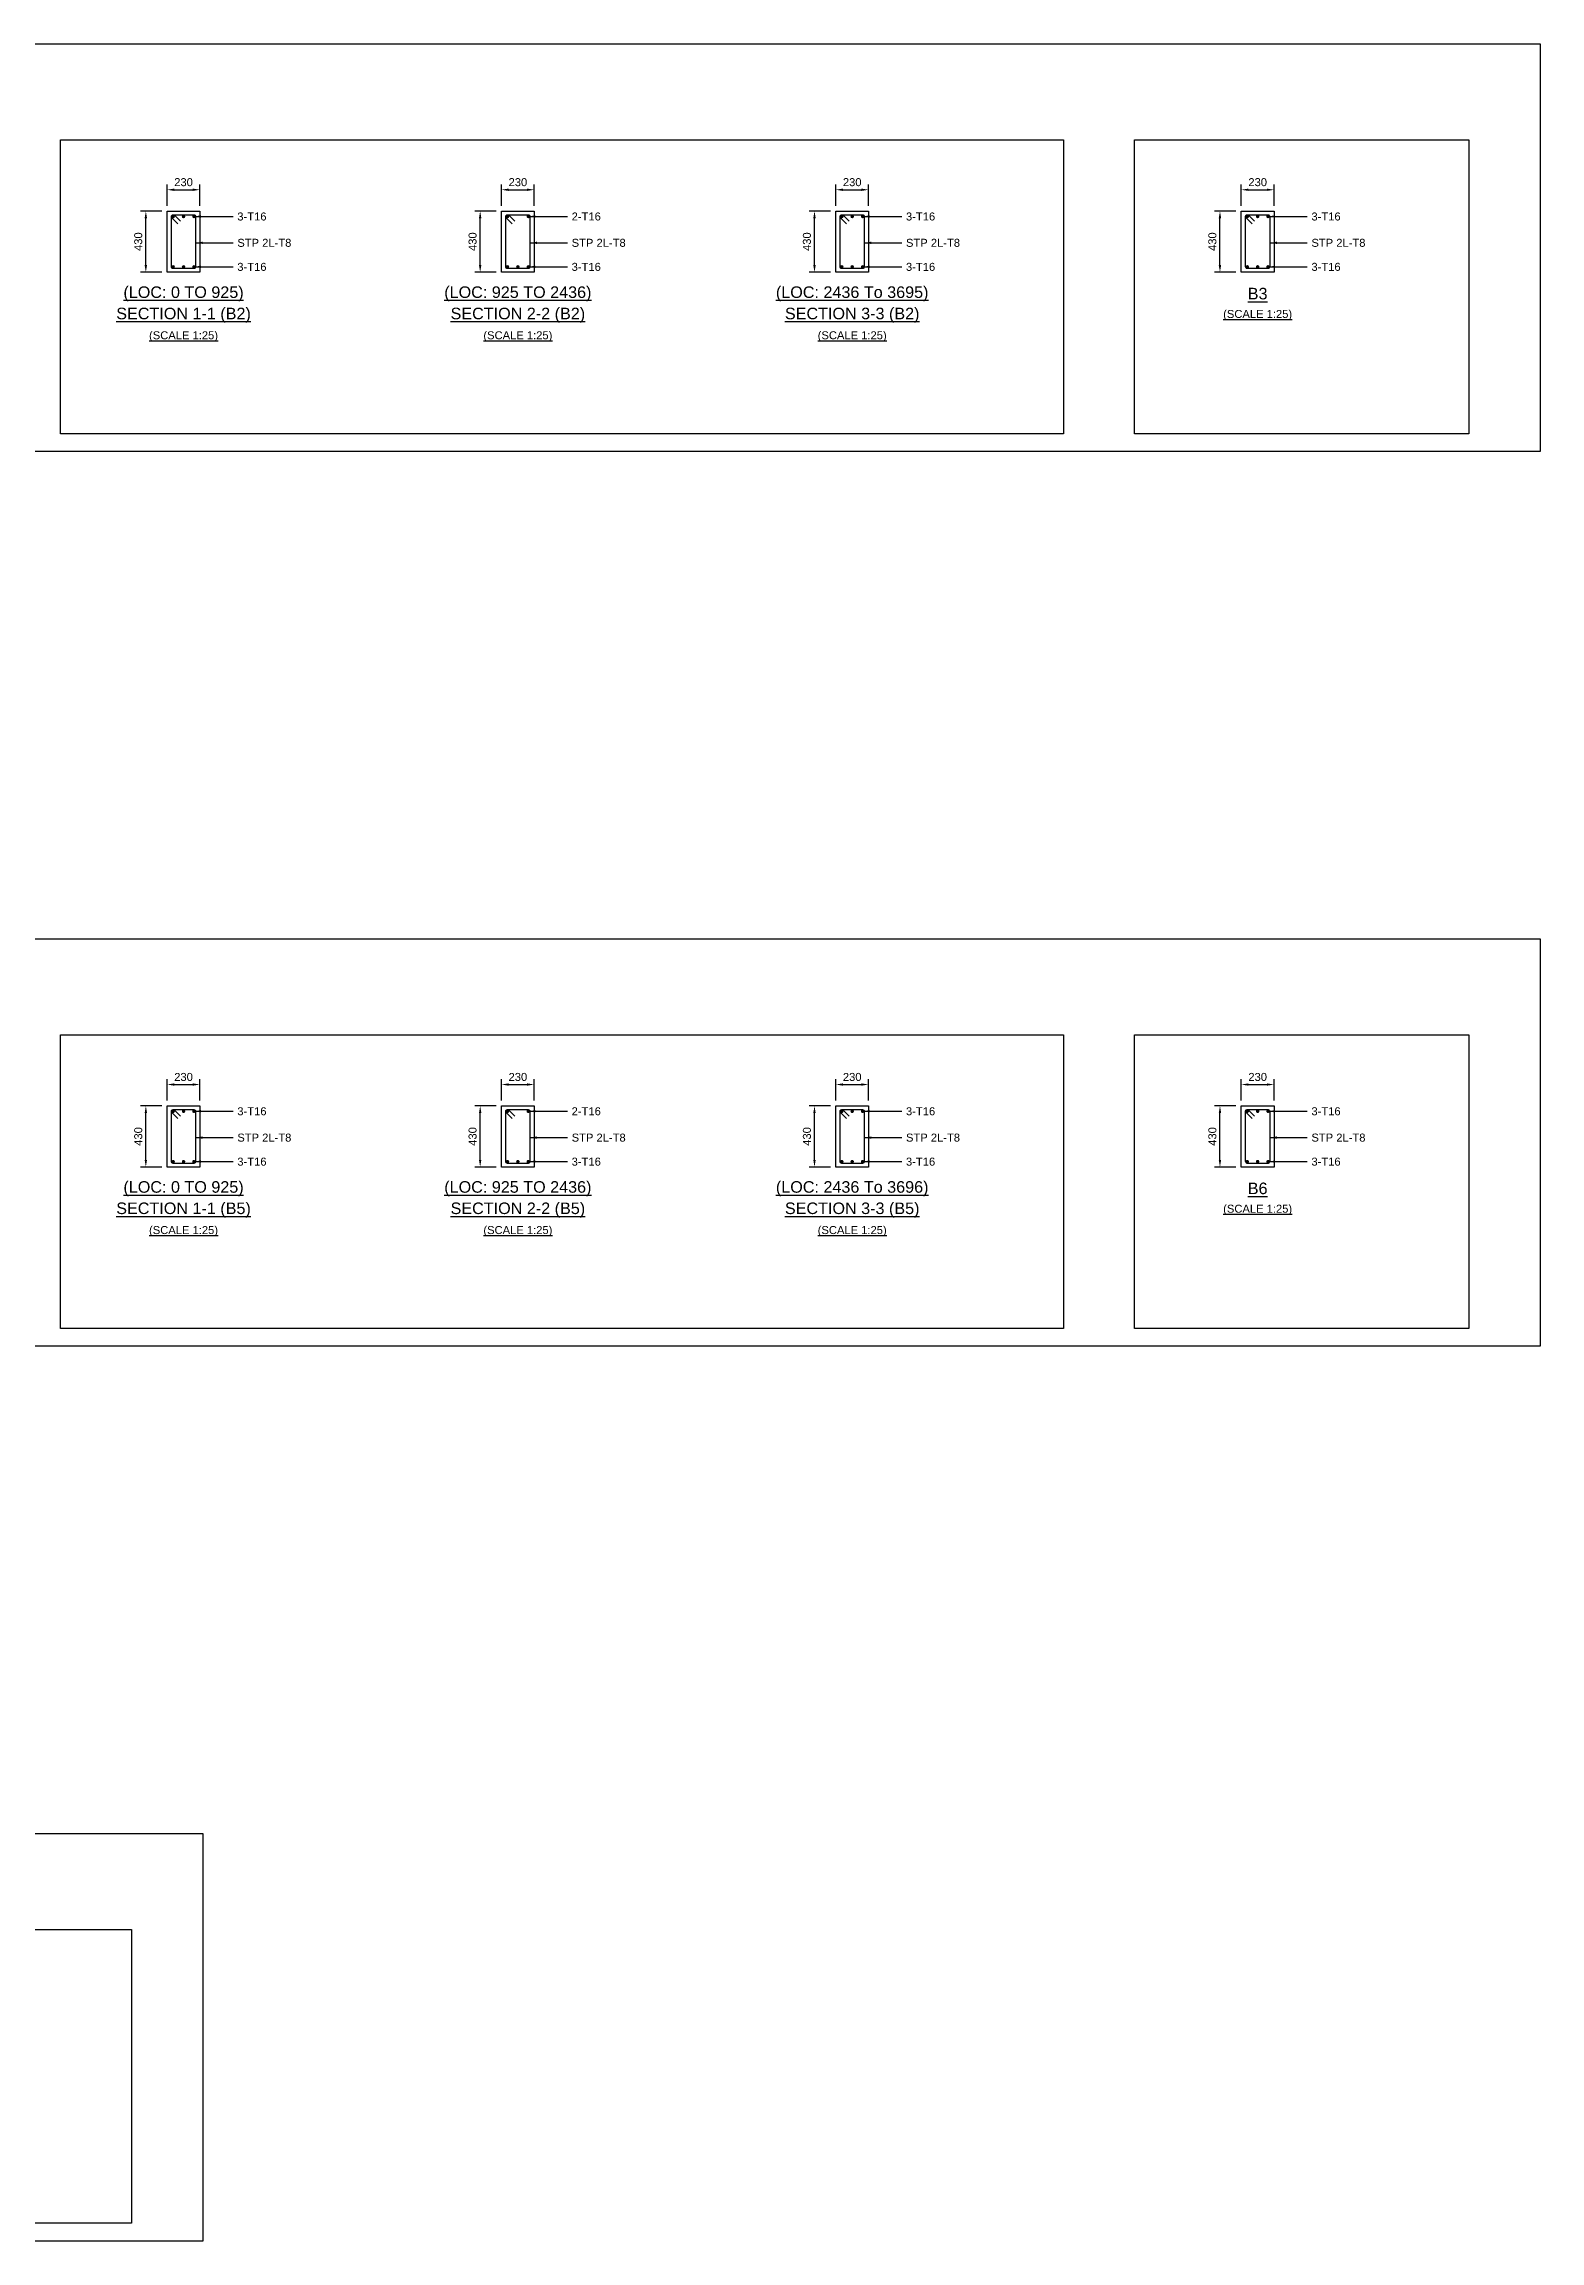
# Model space of a CAD drawing. Header units: inches. Extents: x -2000 to 105472, y -209440 to 3300.
# Drawn here: x 63407 to 105472, y -58480 to 3300 of the extents above; entities that cross this region are included whole.
import ezdxf
from ezdxf.enums import TextEntityAlignment as Align

# ---------------------------------------------------------------- set-up
doc = ezdxf.new("R2010")
doc.units = ezdxf.units.IN
doc.header["$LTSCALE"] = 1000
doc.header["$MEASUREMENT"] = 0
for name, color, linetype in [('Concrete Line', 2, 'Continuous'), ('Dimension', 31, 'Continuous'), ('Labels', 4, 'Continuous'), ('Link', 225, 'Continuous'), ('Reinforcement', 4, 'Continuous'), ('Schedule Border', 60, 'Continuous'), ('Text', 31, 'Continuous')]:
    doc.layers.add(name, color=color, linetype=linetype)
doc.styles.add('SC-SansSerif', font='SansSerif')
doc.dimstyles.new('SCBBSDimStyl', dxfattribs={"dimtxt": 225, "dimasz": 200, "dimexe": 150, "dimexo": 150, "dimgap": 100, "dimtad": 1, "dimtoh": 1, "dimdec": 0, "dimzin": 0, "dimdsep": 46, "dimtxsty": 'SC-SansSerif', "dimcen": 0.09, "dimclrd": 8, "dimclre": 8, "dimclrt": 31, "dimadec": 0, "dimazin": 0, "dimtfac": 1, "dimtdec": 0, "dimtix": 1, "dimtofl": 0, "dimtmove": 0, "dimatfit": 3, "dimfxl": 1, "dimtolj": 1, "dimtzin": 0, "dimarcsym": 0})

# ---------------------------------------------------------------- blocks, each defined once
blk = doc.blocks.new('*D17')
at = {"color": 8, "linetype": 'ByBlock', "lineweight": -2}
for p, q in [((66872, -1250), (66872, -650)), ((67072, -800), (67592, -800)), ((67792, -1250), (67792, -650))]:
    blk.add_line(p, q, dxfattribs=at)
at = {"color": 8}
for points in [[(66872, -800), (67072, -767), (67072, -833)], [(67792, -800), (67592, -833), (67592, -767)]]:
    blk.add_solid(points, dxfattribs=at)
at = {"layer": 'DEFPOINTS', "color": 31}
for p in [(66872, -800), (66872, -1400), (67792, -1400)]:
    blk.add_point(p, dxfattribs=at)
at = {"color": 31, "insert": (67332, -588), "char_height": 225, "attachment_point": 5, "style": 'SC-SansSerif'}
blk.add_mtext('\\A1;230', dxfattribs=at)
blk = doc.blocks.new('*D18')
at = {"color": 8, "linetype": 'ByBlock', "lineweight": -2}
for p, q in [((66722, -1400), (66122, -1400)), ((66272, -2920), (66272, -1600)), ((66722, -3120), (66122, -3120))]:
    blk.add_line(p, q, dxfattribs=at)
at = {"color": 8}
for points in [[(66272, -1400), (66305, -1600), (66238, -1600)], [(66272, -3120), (66238, -2920), (66305, -2920)]]:
    blk.add_solid(points, dxfattribs=at)
at = {"layer": 'DEFPOINTS', "color": 31}
for p in [(66872, -1400), (66272, -3120), (66872, -3120)]:
    blk.add_point(p, dxfattribs=at)
at = {"color": 31, "insert": (66059, -2260), "char_height": 225, "attachment_point": 5, "rotation": 90, "style": 'SC-SansSerif'}
blk.add_mtext('\\A1;430', dxfattribs=at)
blk = doc.blocks.new('*D19')
at = {"color": 8, "linetype": 'ByBlock', "lineweight": -2}
for p, q in [((76272, -1250), (76272, -650)), ((76472, -800), (76992, -800)), ((77192, -1250), (77192, -650))]:
    blk.add_line(p, q, dxfattribs=at)
at = {"color": 8}
for points in [[(76272, -800), (76472, -767), (76472, -833)], [(77192, -800), (76992, -833), (76992, -767)]]:
    blk.add_solid(points, dxfattribs=at)
at = {"layer": 'DEFPOINTS', "color": 31}
for p in [(76272, -800), (76272, -1400), (77192, -1400)]:
    blk.add_point(p, dxfattribs=at)
at = {"color": 31, "insert": (76732, -588), "char_height": 225, "attachment_point": 5, "style": 'SC-SansSerif'}
blk.add_mtext('\\A1;230', dxfattribs=at)
blk = doc.blocks.new('*D20')
at = {"color": 8, "linetype": 'ByBlock', "lineweight": -2}
for p, q in [((76122, -1400), (75522, -1400)), ((75672, -2920), (75672, -1600)), ((76122, -3120), (75522, -3120))]:
    blk.add_line(p, q, dxfattribs=at)
at = {"color": 8}
for points in [[(75672, -1400), (75705, -1600), (75638, -1600)], [(75672, -3120), (75638, -2920), (75705, -2920)]]:
    blk.add_solid(points, dxfattribs=at)
at = {"layer": 'DEFPOINTS', "color": 31}
for p in [(76272, -1400), (75672, -3120), (76272, -3120)]:
    blk.add_point(p, dxfattribs=at)
at = {"color": 31, "insert": (75459, -2260), "char_height": 225, "attachment_point": 5, "rotation": 90, "style": 'SC-SansSerif'}
blk.add_mtext('\\A1;430', dxfattribs=at)
blk = doc.blocks.new('*D21')
at = {"color": 8, "linetype": 'ByBlock', "lineweight": -2}
for p, q in [((85672, -1250), (85672, -650)), ((85872, -800), (86392, -800)), ((86592, -1250), (86592, -650))]:
    blk.add_line(p, q, dxfattribs=at)
at = {"color": 8}
for points in [[(85672, -800), (85872, -767), (85872, -833)], [(86592, -800), (86392, -833), (86392, -767)]]:
    blk.add_solid(points, dxfattribs=at)
at = {"layer": 'DEFPOINTS', "color": 31}
for p in [(85672, -800), (85672, -1400), (86592, -1400)]:
    blk.add_point(p, dxfattribs=at)
at = {"color": 31, "insert": (86132, -588), "char_height": 225, "attachment_point": 5, "style": 'SC-SansSerif'}
blk.add_mtext('\\A1;230', dxfattribs=at)
blk = doc.blocks.new('*D22')
at = {"color": 8, "linetype": 'ByBlock', "lineweight": -2}
for p, q in [((85522, -1400), (84922, -1400)), ((85072, -2920), (85072, -1600)), ((85522, -3120), (84922, -3120))]:
    blk.add_line(p, q, dxfattribs=at)
at = {"color": 8}
for points in [[(85072, -1400), (85105, -1600), (85038, -1600)], [(85072, -3120), (85038, -2920), (85105, -2920)]]:
    blk.add_solid(points, dxfattribs=at)
at = {"layer": 'DEFPOINTS', "color": 31}
for p in [(85672, -1400), (85072, -3120), (85672, -3120)]:
    blk.add_point(p, dxfattribs=at)
at = {"color": 31, "insert": (84859, -2260), "char_height": 225, "attachment_point": 5, "rotation": 90, "style": 'SC-SansSerif'}
blk.add_mtext('\\A1;430', dxfattribs=at)
blk = doc.blocks.new('*D23')
at = {"color": 8, "linetype": 'ByBlock', "lineweight": -2}
for p, q in [((97072, -1250), (97072, -650)), ((97272, -800), (97792, -800)), ((97992, -1250), (97992, -650))]:
    blk.add_line(p, q, dxfattribs=at)
at = {"color": 8}
for points in [[(97072, -800), (97272, -767), (97272, -833)], [(97992, -800), (97792, -833), (97792, -767)]]:
    blk.add_solid(points, dxfattribs=at)
at = {"layer": 'DEFPOINTS', "color": 31}
for p in [(97072, -800), (97072, -1400), (97992, -1400)]:
    blk.add_point(p, dxfattribs=at)
at = {"color": 31, "insert": (97532, -588), "char_height": 225, "attachment_point": 5, "style": 'SC-SansSerif'}
blk.add_mtext('\\A1;230', dxfattribs=at)
blk = doc.blocks.new('*D24')
at = {"color": 8, "linetype": 'ByBlock', "lineweight": -2}
for p, q in [((96922, -1400), (96322, -1400)), ((96472, -2920), (96472, -1600)), ((96922, -3120), (96322, -3120))]:
    blk.add_line(p, q, dxfattribs=at)
at = {"color": 8}
for points in [[(96472, -1400), (96505, -1600), (96438, -1600)], [(96472, -3120), (96438, -2920), (96505, -2920)]]:
    blk.add_solid(points, dxfattribs=at)
at = {"layer": 'DEFPOINTS', "color": 31}
for p in [(97072, -1400), (96472, -3120), (97072, -3120)]:
    blk.add_point(p, dxfattribs=at)
at = {"color": 31, "insert": (96259, -2260), "char_height": 225, "attachment_point": 5, "rotation": 90, "style": 'SC-SansSerif'}
blk.add_mtext('\\A1;430', dxfattribs=at)
blk = doc.blocks.new('*D44')
at = {"color": 8, "linetype": 'ByBlock', "lineweight": -2}
for p, q in [((66872, -26410), (66872, -25810)), ((67792, -26410), (67792, -25810)), ((67072, -25960), (67592, -25960))]:
    blk.add_line(p, q, dxfattribs=at)
at = {"color": 8}
for points in [[(66872, -25960), (67072, -25927), (67072, -25993)], [(67792, -25960), (67592, -25993), (67592, -25927)]]:
    blk.add_solid(points, dxfattribs=at)
at = {"layer": 'DEFPOINTS', "color": 31}
for p in [(66872, -25960), (66872, -26560), (67792, -26560)]:
    blk.add_point(p, dxfattribs=at)
at = {"color": 31, "insert": (67332, -25748), "char_height": 225, "attachment_point": 5, "style": 'SC-SansSerif'}
blk.add_mtext('\\A1;230', dxfattribs=at)
blk = doc.blocks.new('*D45')
at = {"color": 8, "linetype": 'ByBlock', "lineweight": -2}
for p, q in [((66722, -26560), (66122, -26560)), ((66272, -28080), (66272, -26760)), ((66722, -28280), (66122, -28280))]:
    blk.add_line(p, q, dxfattribs=at)
at = {"color": 8}
for points in [[(66272, -26560), (66305, -26760), (66238, -26760)], [(66272, -28280), (66238, -28080), (66305, -28080)]]:
    blk.add_solid(points, dxfattribs=at)
at = {"layer": 'DEFPOINTS', "color": 31}
for p in [(66872, -26560), (66272, -28280), (66872, -28280)]:
    blk.add_point(p, dxfattribs=at)
at = {"color": 31, "insert": (66059, -27420), "char_height": 225, "attachment_point": 5, "rotation": 90, "style": 'SC-SansSerif'}
blk.add_mtext('\\A1;430', dxfattribs=at)
blk = doc.blocks.new('*D46')
at = {"color": 8, "linetype": 'ByBlock', "lineweight": -2}
for p, q in [((76272, -26410), (76272, -25810)), ((77192, -26410), (77192, -25810)), ((76472, -25960), (76992, -25960))]:
    blk.add_line(p, q, dxfattribs=at)
at = {"color": 8}
for points in [[(76272, -25960), (76472, -25927), (76472, -25993)], [(77192, -25960), (76992, -25993), (76992, -25927)]]:
    blk.add_solid(points, dxfattribs=at)
at = {"layer": 'DEFPOINTS', "color": 31}
for p in [(76272, -25960), (76272, -26560), (77192, -26560)]:
    blk.add_point(p, dxfattribs=at)
at = {"color": 31, "insert": (76732, -25748), "char_height": 225, "attachment_point": 5, "style": 'SC-SansSerif'}
blk.add_mtext('\\A1;230', dxfattribs=at)
blk = doc.blocks.new('*D47')
at = {"color": 8, "linetype": 'ByBlock', "lineweight": -2}
for p, q in [((76122, -26560), (75522, -26560)), ((75672, -28080), (75672, -26760)), ((76122, -28280), (75522, -28280))]:
    blk.add_line(p, q, dxfattribs=at)
at = {"color": 8}
for points in [[(75672, -26560), (75705, -26760), (75638, -26760)], [(75672, -28280), (75638, -28080), (75705, -28080)]]:
    blk.add_solid(points, dxfattribs=at)
at = {"layer": 'DEFPOINTS', "color": 31}
for p in [(76272, -26560), (75672, -28280), (76272, -28280)]:
    blk.add_point(p, dxfattribs=at)
at = {"color": 31, "insert": (75459, -27420), "char_height": 225, "attachment_point": 5, "rotation": 90, "style": 'SC-SansSerif'}
blk.add_mtext('\\A1;430', dxfattribs=at)
blk = doc.blocks.new('*D48')
at = {"color": 8, "linetype": 'ByBlock', "lineweight": -2}
for p, q in [((85672, -26410), (85672, -25810)), ((86592, -26410), (86592, -25810)), ((85872, -25960), (86392, -25960))]:
    blk.add_line(p, q, dxfattribs=at)
at = {"color": 8}
for points in [[(85672, -25960), (85872, -25927), (85872, -25993)], [(86592, -25960), (86392, -25993), (86392, -25927)]]:
    blk.add_solid(points, dxfattribs=at)
at = {"layer": 'DEFPOINTS', "color": 31}
for p in [(85672, -25960), (85672, -26560), (86592, -26560)]:
    blk.add_point(p, dxfattribs=at)
at = {"color": 31, "insert": (86132, -25748), "char_height": 225, "attachment_point": 5, "style": 'SC-SansSerif'}
blk.add_mtext('\\A1;230', dxfattribs=at)
blk = doc.blocks.new('*D49')
at = {"color": 8, "linetype": 'ByBlock', "lineweight": -2}
for p, q in [((85522, -26560), (84922, -26560)), ((85072, -28080), (85072, -26760)), ((85522, -28280), (84922, -28280))]:
    blk.add_line(p, q, dxfattribs=at)
at = {"color": 8}
for points in [[(85072, -26560), (85105, -26760), (85038, -26760)], [(85072, -28280), (85038, -28080), (85105, -28080)]]:
    blk.add_solid(points, dxfattribs=at)
at = {"layer": 'DEFPOINTS', "color": 31}
for p in [(85672, -26560), (85072, -28280), (85672, -28280)]:
    blk.add_point(p, dxfattribs=at)
at = {"color": 31, "insert": (84859, -27420), "char_height": 225, "attachment_point": 5, "rotation": 90, "style": 'SC-SansSerif'}
blk.add_mtext('\\A1;430', dxfattribs=at)
blk = doc.blocks.new('*D50')
at = {"color": 8, "linetype": 'ByBlock', "lineweight": -2}
for p, q in [((97072, -26410), (97072, -25810)), ((97992, -26410), (97992, -25810)), ((97272, -25960), (97792, -25960))]:
    blk.add_line(p, q, dxfattribs=at)
at = {"color": 8}
for points in [[(97072, -25960), (97272, -25927), (97272, -25993)], [(97992, -25960), (97792, -25993), (97792, -25927)]]:
    blk.add_solid(points, dxfattribs=at)
at = {"layer": 'DEFPOINTS', "color": 31}
for p in [(97072, -25960), (97072, -26560), (97992, -26560)]:
    blk.add_point(p, dxfattribs=at)
at = {"color": 31, "insert": (97532, -25748), "char_height": 225, "attachment_point": 5, "style": 'SC-SansSerif'}
blk.add_mtext('\\A1;230', dxfattribs=at)
blk = doc.blocks.new('*D51')
at = {"color": 8, "linetype": 'ByBlock', "lineweight": -2}
for p, q in [((96922, -26560), (96322, -26560)), ((96472, -28080), (96472, -26760)), ((96922, -28280), (96322, -28280))]:
    blk.add_line(p, q, dxfattribs=at)
at = {"color": 8}
for points in [[(96472, -26560), (96505, -26760), (96438, -26760)], [(96472, -28280), (96438, -28080), (96505, -28080)]]:
    blk.add_solid(points, dxfattribs=at)
at = {"layer": 'DEFPOINTS', "color": 31}
for p in [(97072, -26560), (96472, -28280), (97072, -28280)]:
    blk.add_point(p, dxfattribs=at)
at = {"color": 31, "insert": (96259, -27420), "char_height": 225, "attachment_point": 5, "rotation": 90, "style": 'SC-SansSerif'}
blk.add_mtext('\\A1;430', dxfattribs=at)

msp = doc.modelspace()

# ---------------------------------------------------------------- linework, layer by layer
at = {"layer": 'Concrete Line'}
for points in [[(66871.5, -1400), (67791.5, -1400), (67791.5, -3120), (66871.5, -3120)], [(76271.5, -1400), (77191.5, -1400), (77191.5, -3120), (76271.5, -3120)], [(85671.5, -1400), (86591.5, -1400), (86591.5, -3120), (85671.5, -3120)], [(97071.5, -1400), (97991.5, -1400), (97991.5, -3120), (97071.5, -3120)], [(66871.5, -26560), (67791.5, -26560), (67791.5, -28280), (66871.5, -28280)], [(76271.5, -26560), (77191.5, -26560), (77191.5, -28280), (76271.5, -28280)], [(85671.5, -26560), (86591.5, -26560), (86591.5, -28280), (85671.5, -28280)], [(97071.5, -26560), (97991.5, -26560), (97991.5, -28280), (97071.5, -28280)]]:
    msp.add_lwpolyline(points, close=True, dxfattribs=at)
at = {"layer": 'Link'}
for points in [[(67175.3, -1755.6), (67005.6, -1585.9, -0.6681786), (67039.5, -1504), (67623.5, -1504, -0.4142136), (67671.5, -1552), (67671.5, -2968, -0.4142136), (67623.5, -3016), (67039.5, -3016, -0.4142136), (66991.5, -2968), (66991.5, -1552, -0.6681786), (67073.4, -1518.1), (67243.2, -1687.8)], [(76575.3, -1755.6), (76405.6, -1585.9, -0.6681786), (76439.5, -1504), (77023.5, -1504, -0.4142136), (77071.5, -1552), (77071.5, -2968, -0.4142136), (77023.5, -3016), (76439.5, -3016, -0.4142136), (76391.5, -2968), (76391.5, -1552, -0.6681786), (76473.4, -1518.1), (76643.2, -1687.8)], [(85975.3, -1755.6), (85805.6, -1585.9, -0.6681786), (85839.5, -1504), (86423.5, -1504, -0.4142136), (86471.5, -1552), (86471.5, -2968, -0.4142136), (86423.5, -3016), (85839.5, -3016, -0.4142136), (85791.5, -2968), (85791.5, -1552, -0.6681786), (85873.4, -1518.1), (86043.2, -1687.8)], [(97375.3, -1755.6), (97205.6, -1585.9, -0.6681786), (97239.5, -1504), (97823.5, -1504, -0.4142136), (97871.5, -1552), (97871.5, -2968, -0.4142136), (97823.5, -3016), (97239.5, -3016, -0.4142136), (97191.5, -2968), (97191.5, -1552, -0.6681786), (97273.4, -1518.1), (97443.2, -1687.8)], [(67175.3, -26915.6), (67005.6, -26745.9, -0.6681786), (67039.5, -26664), (67623.5, -26664, -0.4142136), (67671.5, -26712), (67671.5, -28128, -0.4142136), (67623.5, -28176), (67039.5, -28176, -0.4142136), (66991.5, -28128), (66991.5, -26712, -0.6681786), (67073.4, -26678.1), (67243.2, -26847.8)], [(76575.3, -26915.6), (76405.6, -26745.9, -0.6681786), (76439.5, -26664), (77023.5, -26664, -0.4142136), (77071.5, -26712), (77071.5, -28128, -0.4142136), (77023.5, -28176), (76439.5, -28176, -0.4142136), (76391.5, -28128), (76391.5, -26712, -0.6681786), (76473.4, -26678.1), (76643.2, -26847.8)], [(85975.3, -26915.6), (85805.6, -26745.9, -0.6681786), (85839.5, -26664), (86423.5, -26664, -0.4142136), (86471.5, -26712), (86471.5, -28128, -0.4142136), (86423.5, -28176), (85839.5, -28176, -0.4142136), (85791.5, -28128), (85791.5, -26712, -0.6681786), (85873.4, -26678.1), (86043.2, -26847.8)], [(97375.3, -26915.6), (97205.6, -26745.9, -0.6681786), (97239.5, -26664), (97823.5, -26664, -0.4142136), (97871.5, -26712), (97871.5, -28128, -0.4142136), (97823.5, -28176), (97239.5, -28176, -0.4142136), (97191.5, -28128), (97191.5, -26712, -0.6681786), (97273.4, -26678.1), (97443.2, -26847.8)]]:
    msp.add_lwpolyline(points, format="xyb", dxfattribs=at)
at = {"layer": 'Reinforcement', "const_width": 48}
for points in [[(67015.5, -1552, 1), (67063.5, -1552, 1)], [(67307.5, -1552, 1), (67355.5, -1552, 1)], [(67599.5, -1552, 1), (67647.5, -1552, 1)], [(76415.5, -1552, 1), (76463.5, -1552, 1)], [(76999.5, -1552, 1), (77047.5, -1552, 1)], [(85815.5, -1552, 1), (85863.5, -1552, 1)], [(86107.5, -1552, 1), (86155.5, -1552, 1)], [(86399.5, -1552, 1), (86447.5, -1552, 1)], [(97215.5, -1552, 1), (97263.5, -1552, 1)], [(97507.5, -1552, 1), (97555.5, -1552, 1)], [(97799.5, -1552, 1), (97847.5, -1552, 1)], [(67015.5, -2968, 1), (67063.5, -2968, 1)], [(67307.5, -2968, 1), (67355.5, -2968, 1)], [(67599.5, -2968, 1), (67647.5, -2968, 1)], [(76415.5, -2968, 1), (76463.5, -2968, 1)], [(76707.5, -2968, 1), (76755.5, -2968, 1)], [(76999.5, -2968, 1), (77047.5, -2968, 1)], [(85815.5, -2968, 1), (85863.5, -2968, 1)], [(86107.5, -2968, 1), (86155.5, -2968, 1)], [(86399.5, -2968, 1), (86447.5, -2968, 1)], [(97215.5, -2968, 1), (97263.5, -2968, 1)], [(97507.5, -2968, 1), (97555.5, -2968, 1)], [(97799.5, -2968, 1), (97847.5, -2968, 1)], [(67015.5, -26712, 1), (67063.5, -26712, 1)], [(67307.5, -26712, 1), (67355.5, -26712, 1)], [(67599.5, -26712, 1), (67647.5, -26712, 1)], [(76415.5, -26712, 1), (76463.5, -26712, 1)], [(76999.5, -26712, 1), (77047.5, -26712, 1)], [(85815.5, -26712, 1), (85863.5, -26712, 1)], [(86107.5, -26712, 1), (86155.5, -26712, 1)], [(86399.5, -26712, 1), (86447.5, -26712, 1)], [(97215.5, -26712, 1), (97263.5, -26712, 1)], [(97507.5, -26712, 1), (97555.5, -26712, 1)], [(97799.5, -26712, 1), (97847.5, -26712, 1)], [(67015.5, -28128, 1), (67063.5, -28128, 1)], [(67307.5, -28128, 1), (67355.5, -28128, 1)], [(67599.5, -28128, 1), (67647.5, -28128, 1)], [(76415.5, -28128, 1), (76463.5, -28128, 1)], [(76707.5, -28128, 1), (76755.5, -28128, 1)], [(76999.5, -28128, 1), (77047.5, -28128, 1)], [(85815.5, -28128, 1), (85863.5, -28128, 1)], [(86107.5, -28128, 1), (86155.5, -28128, 1)], [(86399.5, -28128, 1), (86447.5, -28128, 1)], [(97215.5, -28128, 1), (97263.5, -28128, 1)], [(97507.5, -28128, 1), (97555.5, -28128, 1)], [(97799.5, -28128, 1), (97847.5, -28128, 1)]]:
    msp.add_lwpolyline(points, format="xyb", close=True, dxfattribs=at)
at = {"layer": 'Schedule Border'}
for points in [[(-2000, 3300), (105471.5, 3300), (105471.5, -8160), (-2000, -8160)], [(63871.5, 600), (92071.5, 600), (92071.5, -7660), (63871.5, -7660)], [(94071.5, 600), (103471.5, 600), (103471.5, -7660), (94071.5, -7660)], [(-2000, -21860), (105471.5, -21860), (105471.5, -33320), (-2000, -33320)], [(63871.5, -24560), (92071.5, -24560), (92071.5, -32820), (63871.5, -32820)], [(94071.5, -24560), (103471.5, -24560), (103471.5, -32820), (94071.5, -32820)], [(-2000, -47020), (67872, -47020), (67872, -58480), (-2000, -58480)], [(56472, -49720), (65872, -49720), (65872, -57980), (56472, -57980)]]:
    msp.add_lwpolyline(points, close=True, dxfattribs=at)

# ---------------------------------------------------------------- texts
at = {"layer": 'Labels', "style": 'SC-SansSerif'}
for s, p in [('%%u(LOC: 0 TO 925)', (67331.5, -3720)), ('%%u(LOC: 925 TO 2436)', (76731.5, -3720)), ('%%u(LOC: 2436 To 3695)', (86131.5, -3720)), ('%%uB3', (97531.5, -3720)), ('%%uSECTION 1-1 (B2)', (67331.5, -4320)), ('%%uSECTION 2-2 (B2)', (76731.5, -4320)), ('%%uSECTION 3-3 (B2)', (86131.5, -4320)), ('%%u(LOC: 0 TO 925)', (67331.5, -28880)), ('%%u(LOC: 925 TO 2436)', (76731.5, -28880)), ('%%u(LOC: 2436 To 3696)', (86131.5, -28880)), ('%%uB6', (97531.5, -28880)), ('%%uSECTION 1-1 (B5)', (67331.5, -29480)), ('%%uSECTION 2-2 (B5)', (76731.5, -29480)), ('%%uSECTION 3-3 (B5)', (86131.5, -29480))]:
    msp.add_text(s, height=325, dxfattribs=at).set_placement(p, align=Align.MIDDLE)
at = {"layer": 'Text', "style": 'SC-SansSerif'}
for s, p in [('3-T16', (68843.5, -1552)), ('2-T16', (78243.5, -1552)), ('3-T16', (87643.5, -1552)), ('3-T16', (99043.5, -1552)), ('STP 2L-T8', (68843.5, -2292)), ('STP 2L-T8', (78243.5, -2292)), ('STP 2L-T8', (87643.5, -2292)), ('STP 2L-T8', (99043.5, -2292)), ('3-T16', (68843.5, -2968)), ('3-T16', (78243.5, -2968)), ('3-T16', (87643.5, -2968)), ('3-T16', (99043.5, -2968)), ('3-T16', (68843.5, -26712)), ('2-T16', (78243.5, -26712)), ('3-T16', (87643.5, -26712)), ('3-T16', (99043.5, -26712)), ('STP 2L-T8', (68843.5, -27452)), ('STP 2L-T8', (78243.5, -27452)), ('STP 2L-T8', (87643.5, -27452)), ('STP 2L-T8', (99043.5, -27452)), ('3-T16', (68843.5, -28128)), ('3-T16', (78243.5, -28128)), ('3-T16', (87643.5, -28128)), ('3-T16', (99043.5, -28128))]:
    msp.add_text(s, height=225, dxfattribs=at).set_placement(p, align=Align.MIDDLE_LEFT)
for p in [(97531.5, -4320), (67331.5, -4920), (76731.5, -4920), (86131.5, -4920), (97531.5, -29480), (67331.5, -30080), (76731.5, -30080), (86131.5, -30080)]:
    msp.add_text('%%u(SCALE 1:25)', height=225, dxfattribs=at).set_placement(p, align=Align.MIDDLE)

# ---------------------------------------------------------------- dimensions: what is measured, and where the dimension line sits
at = {"layer": 'Dimension'}
for base, p1, p2, angle, text, picture, middle in [((67791.5, -800), (66871.5, -1400), (67791.5, -1400), 0, '230', '*D17', (67331.5, -800)), ((77191.5, -800), (76271.5, -1400), (77191.5, -1400), 0, '230', '*D19', (76731.5, -800)), ((86591.5, -800), (85671.5, -1400), (86591.5, -1400), 0, '230', '*D21', (86131.5, -800)), ((97991.5, -800), (97071.5, -1400), (97991.5, -1400), 0, '230', '*D23', (97531.5, -800)), ((66271.5, -1400), (66871.5, -3120), (66871.5, -1400), 90, '430', '*D18', (66271.5, -2260)), ((75671.5, -1400), (76271.5, -3120), (76271.5, -1400), 90, '430', '*D20', (75671.5, -2260)), ((85071.5, -1400), (85671.5, -3120), (85671.5, -1400), 90, '430', '*D22', (85071.5, -2260)), ((96471.5, -1400), (97071.5, -3120), (97071.5, -1400), 90, '430', '*D24', (96471.5, -2260)), ((67791.5, -25960), (66871.5, -26560), (67791.5, -26560), 0, '230', '*D44', (67331.5, -25960)), ((77191.5, -25960), (76271.5, -26560), (77191.5, -26560), 0, '230', '*D46', (76731.5, -25960)), ((86591.5, -25960), (85671.5, -26560), (86591.5, -26560), 0, '230', '*D48', (86131.5, -25960)), ((97991.5, -25960), (97071.5, -26560), (97991.5, -26560), 0, '230', '*D50', (97531.5, -25960)), ((66271.5, -26560), (66871.5, -28280), (66871.5, -26560), 90, '430', '*D45', (66271.5, -27420)), ((75671.5, -26560), (76271.5, -28280), (76271.5, -26560), 90, '430', '*D47', (75671.5, -27420)), ((85071.5, -26560), (85671.5, -28280), (85671.5, -26560), 90, '430', '*D49', (85071.5, -27420)), ((96471.5, -26560), (97071.5, -28280), (97071.5, -26560), 90, '430', '*D51', (96471.5, -27420))]:
    dim = msp.add_linear_dim(base=base, p1=p1, p2=p2, angle=angle, text=text, dimstyle='SCBBSDimStyl', override={"dimjust": 0}, dxfattribs=at)
    dim.commit()
    dim.dimension.update_dxf_attribs({"geometry": picture, "text_midpoint": middle, "dimtype": 129})

# ---------------------------------------------------------------- leaders
at = {"layer": 'Dimension', "color": 8}
for points in [[(67623.5, -1552), (68123.5, -1552), (68723.5, -1552)], [(77023.5, -1552), (77523.5, -1552), (78123.5, -1552)], [(86423.5, -1552), (86923.5, -1552), (87523.5, -1552)], [(97823.5, -1552), (98323.5, -1552), (98923.5, -1552)], [(67671.5, -2292), (68723.5, -2292)], [(77071.5, -2292), (78123.5, -2292)], [(86471.5, -2292), (87523.5, -2292)], [(97871.5, -2292), (98923.5, -2292)], [(67623.5, -2968), (68123.5, -2968), (68723.5, -2968)], [(77023.5, -2968), (77523.5, -2968), (78123.5, -2968)], [(86423.5, -2968), (86923.5, -2968), (87523.5, -2968)], [(97823.5, -2968), (98323.5, -2968), (98923.5, -2968)], [(67623.5, -26712), (68123.5, -26712), (68723.5, -26712)], [(77023.5, -26712), (77523.5, -26712), (78123.5, -26712)], [(86423.5, -26712), (86923.5, -26712), (87523.5, -26712)], [(97823.5, -26712), (98323.5, -26712), (98923.5, -26712)], [(67671.5, -27452), (68723.5, -27452)], [(77071.5, -27452), (78123.5, -27452)], [(86471.5, -27452), (87523.5, -27452)], [(97871.5, -27452), (98923.5, -27452)], [(67623.5, -28128), (68123.5, -28128), (68723.5, -28128)], [(77023.5, -28128), (77523.5, -28128), (78123.5, -28128)], [(86423.5, -28128), (86923.5, -28128), (87523.5, -28128)], [(97823.5, -28128), (98323.5, -28128), (98923.5, -28128)]]:
    msp.add_leader(points, dimstyle='SCBBSDimStyl', dxfattribs=at)

doc.saveas('drawing.dxf')
